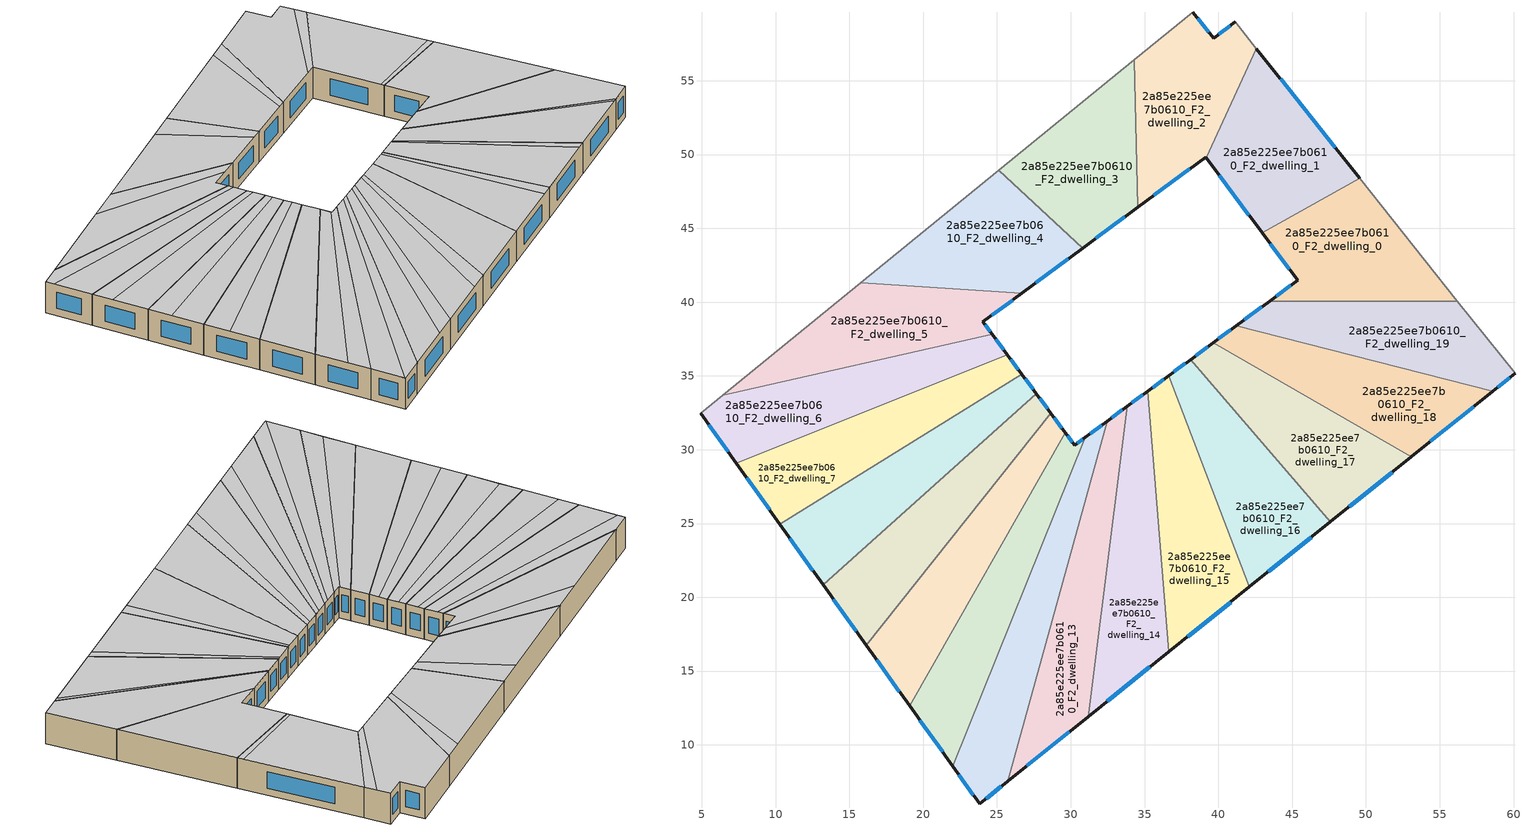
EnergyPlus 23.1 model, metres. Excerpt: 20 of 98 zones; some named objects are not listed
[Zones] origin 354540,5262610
2a85e225ee7b0610_F2_dwelling_0
 floor to 2a85e225ee7b0610_F1_dwelling_0 (EU_floor_Construction): 49.57,48.4 56.2,40.07 43.47,40.07 45.37,41.47 42.96,44.7 z6
 wall outside (EU_wall_Construction): 42.96,44.7 45.37,41.47 43.47,40.07 z6:9
 wall to 2a85e225ee7b0610_F2_dwelling_1 (EU_wall_Construction): 49.57,48.4 42.96,44.7 z6:9
 wall adiabatic (EU_wall_Construction): 56.2,40.07 49.57,48.4 z6:9
 wall to 2a85e225ee7b0610_F2_dwelling_19 (EU_wall_Construction): 43.47,40.07 56.2,40.07 z6:9
 window (EU_Window_Construction): 44.92,41.14 43.91,40.4 / 43.53,43.94 44.8,42.23 z6.7:8.3
 ceiling to 2a85e225ee7b0610_F3_dwelling_0 (EU_floor_Construction): 56.2,40.07 49.57,48.4 42.96,44.7 45.37,41.47 43.47,40.07 z9
2a85e225ee7b0610_F2_dwelling_1
 floor to 2a85e225ee7b0610_F1_dwelling_1 (EU_floor_Construction): 42.58,57.18 49.57,48.4 42.96,44.7 39.18,49.79 z6
 wall outside (EU_wall_Construction): 39.18,49.79 42.96,44.7 / 49.57,48.4 42.58,57.18 z6:9
 wall to 2a85e225ee7b0610_F2_dwelling_2 (EU_wall_Construction): 42.58,57.18 39.18,49.79 z6:9
 window (EU_Window_Construction): 40.07,48.59 42.07,45.9 / 47.92,50.47 44.22,55.12 z6.7:8.3
 ceiling to 2a85e225ee7b0610_F3_dwelling_1 (EU_floor_Construction): 49.2,48.86 42.58,57.18 39.18,49.79 42.77,44.96 z9
 ceiling to 2a85e225ee7b0610_F3_dwelling_0 (EU_floor_Construction): 49.57,48.4 49.2,48.86 42.77,44.96 42.96,44.7 z9
2a85e225ee7b0610_F2_dwelling_10
 floor to 2a85e225ee7b0610_F1_dwelling_10 (EU_floor_Construction): 28.66,32.46 29.63,31.16 19.08,12.64 16.15,16.74 z6
 wall outside (EU_wall_Construction): 29.63,31.16 28.66,32.46 / 16.15,16.74 19.08,12.64 z6:9
 wall to 2a85e225ee7b0610_F2_dwelling_11 (EU_wall_Construction): 19.08,12.64 29.63,31.16 z6:9
 wall to 2a85e225ee7b0610_F2_dwelling_9 (EU_wall_Construction): 28.66,32.46 16.15,16.74 z6:9
 window (EU_Window_Construction): 29.4,31.47 28.89,32.16 / 16.84,15.78 18.39,13.61 z6.7:8.3
 ceiling adiabatic (EU_roof_Construction): 19.08,12.64 29.63,31.16 28.66,32.46 16.15,16.74 z9
2a85e225ee7b0610_F2_dwelling_11
 floor to 2a85e225ee7b0610_F1_dwelling_11 (EU_floor_Construction): 30.98,30.83 21.99,8.56 19.08,12.64 29.63,31.16 30.27,30.3 z6
 wall outside (EU_wall_Construction): 30.98,30.83 30.27,30.3 29.63,31.16 / 19.08,12.64 21.99,8.56 z6:9
 wall to 2a85e225ee7b0610_F2_dwelling_12 (EU_wall_Construction): 21.99,8.56 30.98,30.83 z6:9
 window (EU_Window_Construction): 30.12,30.51 29.78,30.96 / 30.81,30.71 30.43,30.43 / 19.76,11.68 21.31,9.52 z6.7:8.3
 ceiling to 2a85e225ee7b0610_F3_dwelling_10 (EU_floor_Construction): 20.77,10.27 30.19,30.41 29.63,31.16 19.08,12.64 z9
 ceiling to 2a85e225ee7b0610_F3_dwelling_11 (EU_floor_Construction): 21.99,8.56 30.98,30.83 30.27,30.3 30.19,30.41 20.77,10.27 z9
2a85e225ee7b0610_F2_dwelling_12
 floor to 2a85e225ee7b0610_F1_dwelling_12 (EU_floor_Construction): 32.46,31.93 25.74,7.54 23.82,6 21.99,8.56 30.98,30.83 z6
 wall outside (EU_wall_Construction): 32.46,31.93 30.98,30.83 / 21.99,8.56 23.82,6 25.74,7.54 z6:9
 wall to 2a85e225ee7b0610_F2_dwelling_13 (EU_wall_Construction): 25.74,7.54 32.46,31.93 z6:9
 window (EU_Window_Construction): 32.12,31.67 31.33,31.09 / 24.27,6.36 25.29,7.18 / 22.42,7.96 23.39,6.6 z6.7:8.3
 ceiling to 2a85e225ee7b0610_F3_dwelling_11 (EU_floor_Construction): 23.78,6.06 31.98,31.57 30.98,30.83 21.99,8.56 z9
 ceiling to 2a85e225ee7b0610_F3_dwelling_12 (EU_floor_Construction): 25.74,7.54 32.46,31.93 31.98,31.57 23.78,6.06 23.82,6 z9
2a85e225ee7b0610_F2_dwelling_13
 floor to 2a85e225ee7b0610_F1_dwelling_13 (EU_floor_Construction): 33.81,32.93 31.19,11.92 25.74,7.54 32.46,31.93 z6
 wall outside (EU_wall_Construction): 33.81,32.93 32.46,31.93 / 25.74,7.54 31.19,11.92 z6:9
 wall to 2a85e225ee7b0610_F2_dwelling_14 (EU_wall_Construction): 31.19,11.92 33.81,32.93 z6:9
 window (EU_Window_Construction): 33.5,32.69 32.78,32.16 / 27.02,8.57 29.91,10.89 z6.7:8.3
 ceiling to 2a85e225ee7b0610_F3_dwelling_13 (EU_floor_Construction): 31.19,11.92 33.81,32.93 33.38,32.61 29.47,10.54 z9
 ceiling adiabatic (EU_roof_Construction): 29.47,10.54 33.38,32.61 33.81,32.93 32.46,31.93 25.74,7.54 z9
2a85e225ee7b0610_F2_dwelling_14
 floor to 2a85e225ee7b0610_F1_dwelling_14 (EU_floor_Construction): 35.21,33.96 36.64,16.31 31.19,11.92 33.81,32.93 z6
 wall outside (EU_wall_Construction): 35.21,33.96 33.81,32.93 / 31.19,11.92 36.64,16.31 z6:9
 wall to 2a85e225ee7b0610_F2_dwelling_15 (EU_wall_Construction): 36.64,16.31 35.21,33.96 z6:9
 window (EU_Window_Construction): 34.88,33.72 34.14,33.17 / 32.47,12.95 35.36,15.28 z6.7:8.3
 ceiling to 2a85e225ee7b0610_F3_dwelling_14 (EU_floor_Construction): 36.64,16.31 35.21,33.96 34.84,33.68 35.21,15.15 z9
 ceiling adiabatic (EU_roof_Construction): 35.21,15.15 34.84,33.68 33.81,32.93 31.19,11.92 z9
2a85e225ee7b0610_F2_dwelling_15
 floor to 2a85e225ee7b0610_F1_dwelling_15 (EU_floor_Construction): 36.64,35.02 42.11,20.7 36.64,16.31 35.21,33.96 z6
 wall outside (EU_wall_Construction): 36.64,35.02 35.21,33.96 / 36.64,16.31 42.11,20.7 z6:9
 wall to 2a85e225ee7b0610_F2_dwelling_16 (EU_wall_Construction): 42.11,20.7 36.64,35.02 z6:9
 window (EU_Window_Construction): 36.3,34.77 35.54,34.21 / 37.93,17.34 40.83,19.67 z6.7:8.3
 ceiling adiabatic (EU_roof_Construction): 42.11,20.7 36.64,35.02 35.21,33.96 36.64,16.31 z9
2a85e225ee7b0610_F2_dwelling_16
 floor to 2a85e225ee7b0610_F1_dwelling_16 (EU_floor_Construction): 38.11,36.11 47.59,25.11 42.11,20.7 36.64,35.02 z6
 wall outside (EU_wall_Construction): 38.11,36.11 36.64,35.02 / 42.11,20.7 47.59,25.11 z6:9
 wall to 2a85e225ee7b0610_F2_dwelling_17 (EU_wall_Construction): 47.59,25.11 38.11,36.11 z6:9
 window (EU_Window_Construction): 37.77,35.85 36.98,35.27 / 43.4,21.74 46.3,24.07 z6.7:8.3
 ceiling to 2a85e225ee7b0610_F3_dwelling_15 (EU_floor_Construction): 46.72,24.41 37.88,35.93 36.64,35.02 42.11,20.7 z9
 ceiling to 2a85e225ee7b0610_F3_dwelling_16 (EU_floor_Construction): 47.59,25.11 38.12,36.11 37.88,35.93 46.72,24.41 z9
2a85e225ee7b0610_F2_dwelling_17
 floor to 2a85e225ee7b0610_F1_dwelling_17 (EU_floor_Construction): 53.08,29.52 47.59,25.11 38.11,36.11 39.64,37.24 z6
 wall outside (EU_wall_Construction): 39.64,37.24 38.11,36.11 / 47.59,25.11 53.08,29.52 z6:9
 wall to 2a85e225ee7b0610_F2_dwelling_18 (EU_wall_Construction): 53.08,29.52 39.64,37.24 z6:9
 window (EU_Window_Construction): 39.28,36.97 38.47,36.37 / 48.88,26.15 51.79,28.49 z6.7:8.3
 ceiling to 2a85e225ee7b0610_F3_dwelling_16 (EU_floor_Construction): 52.5,29.06 39.48,37.12 38.12,36.11 47.59,25.11 z9
 ceiling to 2a85e225ee7b0610_F3_dwelling_17 (EU_floor_Construction): 53.08,29.52 39.64,37.24 39.48,37.12 52.5,29.06 z9
2a85e225ee7b0610_F2_dwelling_18
 floor to 2a85e225ee7b0610_F1_dwelling_18 (EU_floor_Construction): 58.58,33.95 53.08,29.52 39.64,37.24 41.21,38.4 z6
 wall outside (EU_wall_Construction): 41.21,38.4 39.64,37.24 / 53.08,29.52 58.58,33.95 z6:9
 wall to 2a85e225ee7b0610_F2_dwelling_19 (EU_wall_Construction): 58.58,33.95 41.21,38.4 z6:9
 window (EU_Window_Construction): 40.84,38.13 40.01,37.51 / 54.37,30.56 57.29,32.91 z6.7:8.3
 ceiling to 2a85e225ee7b0610_F3_dwelling_17 (EU_floor_Construction): 58.29,33.71 41.13,38.34 39.64,37.24 53.08,29.52 z9
 ceiling to 2a85e225ee7b0610_F3_dwelling_18 (EU_floor_Construction): 58.58,33.95 41.21,38.4 41.13,38.34 58.29,33.71 z9
2a85e225ee7b0610_F2_dwelling_19
 floor to 2a85e225ee7b0610_F1_dwelling_19 (EU_floor_Construction): 56.2,40.07 60.1,35.17 58.58,33.95 41.21,38.4 43.47,40.07 z6
 wall outside (EU_wall_Construction): 43.47,40.07 41.21,38.4 / 58.58,33.95 60.1,35.17 z6:9
 wall adiabatic (EU_wall_Construction): 60.1,35.17 56.2,40.07 z6:9
 window (EU_Window_Construction): 42.94,39.68 41.74,38.79 / 58.94,34.23 59.74,34.88 z6.7:8.3
 ceiling to 2a85e225ee7b0610_F3_dwelling_18 (EU_floor_Construction): 60.1,35.17 56.2,40.07 43.47,40.07 41.21,38.4 58.58,33.95 z9
2a85e225ee7b0610_F2_dwelling_2
 floor to 2a85e225ee7b0610_F1_dwelling_2 (EU_floor_Construction): 41.13,59 42.58,57.18 39.18,49.79 39.15,49.83 34.55,46.43 34.3,56.42 38.28,59.65 39.69,57.87 z6
 wall outside (EU_wall_Construction): 41.13,59 39.69,57.87 38.28,59.65 / 34.55,46.43 39.15,49.83 39.18,49.79 z6:9
 wall adiabatic (EU_wall_Construction): 42.58,57.18 41.13,59 / 38.28,59.65 34.3,56.42 z6:9
 wall to 2a85e225ee7b0610_F2_dwelling_3 (EU_wall_Construction): 34.3,56.42 34.55,46.43 z6:9
 window (EU_Window_Construction): 40.79,58.74 40.03,58.14 / 35.63,47.23 38.07,49.03 / 39.36,58.29 38.61,59.23 z6.7:8.3
 ceiling to 2a85e225ee7b0610_F3_dwelling_2 (EU_floor_Construction): 38.36,49.25 41.87,58.08 41.13,59 39.69,57.87 38.28,59.65 34.3,56.42 34.55,46.43 z9
 ceiling to 2a85e225ee7b0610_F3_dwelling_1 (EU_floor_Construction): 39.18,49.79 42.58,57.18 41.87,58.08 38.36,49.25 39.15,49.83 z9
2a85e225ee7b0610_F2_dwelling_3
 floor to 2a85e225ee7b0610_F1_dwelling_3 (EU_floor_Construction): 34.3,56.42 34.55,46.43 30.81,43.66 25.11,48.93 z6
 wall outside (EU_wall_Construction): 30.81,43.66 34.55,46.43 z6:9
 wall to 2a85e225ee7b0610_F2_dwelling_4 (EU_wall_Construction): 25.11,48.93 30.81,43.66 z6:9
 wall adiabatic (EU_wall_Construction): 34.3,56.42 25.11,48.93 z6:9
 window (EU_Window_Construction): 31.69,44.31 33.67,45.78 z6.7:8.3
 ceiling to 2a85e225ee7b0610_F3_dwelling_3 (EU_floor_Construction): 33.98,46.01 32.86,55.24 25.11,48.93 30.81,43.66 z9
 ceiling to 2a85e225ee7b0610_F3_dwelling_2 (EU_floor_Construction): 34.55,46.43 34.3,56.42 32.86,55.24 33.98,46.01 z9
2a85e225ee7b0610_F2_dwelling_4
 floor to 2a85e225ee7b0610_F1_dwelling_4 (EU_floor_Construction): 30.81,43.66 26.67,40.6 15.76,41.32 25.11,48.93 z6
 wall outside (EU_wall_Construction): 26.67,40.6 30.81,43.66 z6:9
 wall to 2a85e225ee7b0610_F2_dwelling_5 (EU_wall_Construction): 15.76,41.32 26.67,40.6 z6:9
 wall adiabatic (EU_wall_Construction): 25.11,48.93 15.76,41.32 z6:9
 window (EU_Window_Construction): 27.64,41.32 29.84,42.94 z6.7:8.3
 ceiling adiabatic (EU_roof_Construction): 29.98,43.05 23.16,47.34 15.76,41.32 26.67,40.6 z9
 ceiling to 2a85e225ee7b0610_F3_dwelling_3 (EU_floor_Construction): 30.81,43.66 25.11,48.93 23.16,47.34 29.98,43.05 z9
2a85e225ee7b0610_F2_dwelling_5
 floor to 2a85e225ee7b0610_F1_dwelling_5 (EU_floor_Construction): 26.67,40.6 24.05,38.66 24.68,37.81 6.41,33.7 15.76,41.32 z6
 wall outside (EU_wall_Construction): 24.68,37.81 24.05,38.66 26.67,40.6 z6:9
 wall to 2a85e225ee7b0610_F2_dwelling_6 (EU_wall_Construction): 6.41,33.7 24.68,37.81 z6:9
 wall adiabatic (EU_wall_Construction): 15.76,41.32 6.41,33.7 z6:9
 window (EU_Window_Construction): 24.66,39.11 26.05,40.14 / 24.53,38.01 24.19,38.46 z6.7:8.3
 ceiling to 2a85e225ee7b0610_F3_dwelling_5 (EU_floor_Construction): 24.68,37.81 24.05,38.66 25.5,39.73 13.27,39.29 6.41,33.7 z9
 ceiling to 2a85e225ee7b0610_F3_dwelling_4 (EU_floor_Construction): 25.5,39.73 26.67,40.6 15.76,41.32 13.27,39.29 z9
2a85e225ee7b0610_F2_dwelling_6
 floor to 2a85e225ee7b0610_F1_dwelling_6 (EU_floor_Construction): 24.68,37.81 25.69,36.44 7.35,29.07 4.91,32.48 6.41,33.7 z6
 wall outside (EU_wall_Construction): 25.69,36.44 24.68,37.81 / 4.91,32.48 7.35,29.07 z6:9
 wall to 2a85e225ee7b0610_F2_dwelling_7 (EU_wall_Construction): 7.35,29.07 25.69,36.44 z6:9
 wall adiabatic (EU_wall_Construction): 6.41,33.7 4.91,32.48 z6:9
 window (EU_Window_Construction): 25.45,36.76 24.91,37.49 / 5.48,31.68 6.78,29.87 z6.7:8.3
 ceiling to 2a85e225ee7b0610_F3_dwelling_6 (EU_floor_Construction): 25.69,36.44 25.01,37.36 5.34,31.88 7.35,29.07 z9
 ceiling to 2a85e225ee7b0610_F3_dwelling_5 (EU_floor_Construction): 25.01,37.36 24.68,37.81 6.41,33.7 4.91,32.48 5.34,31.88 z9
2a85e225ee7b0610_F2_dwelling_7
 floor to 2a85e225ee7b0610_F1_dwelling_7 (EU_floor_Construction): 25.69,36.44 26.69,35.11 10.28,24.96 7.35,29.07 z6
 wall outside (EU_wall_Construction): 26.69,35.11 25.69,36.44 / 7.35,29.07 10.28,24.96 z6:9
 wall to 2a85e225ee7b0610_F2_dwelling_8 (EU_wall_Construction): 10.28,24.96 26.69,35.11 z6:9
 window (EU_Window_Construction): 26.46,35.42 25.93,36.13 / 8.04,28.1 9.6,25.92 z6.7:8.3
 ceiling to 2a85e225ee7b0610_F3_dwelling_7 (EU_floor_Construction): 26.69,35.11 26.06,35.95 8.43,27.55 10.29,24.96 z9
 ceiling to 2a85e225ee7b0610_F3_dwelling_6 (EU_floor_Construction): 26.06,35.95 25.69,36.44 7.35,29.07 8.43,27.55 z9
2a85e225ee7b0610_F2_dwelling_8
 floor to 2a85e225ee7b0610_F1_dwelling_8 (EU_floor_Construction): 26.69,35.11 27.68,33.78 13.22,20.85 10.28,24.96 z6
 wall outside (EU_wall_Construction): 27.68,33.78 26.69,35.11 / 10.28,24.96 13.22,20.85 z6:9
 wall to 2a85e225ee7b0610_F2_dwelling_9 (EU_wall_Construction): 13.22,20.85 27.68,33.78 z6:9
 window (EU_Window_Construction): 27.44,34.09 26.92,34.8 / 10.97,23.99 12.53,21.81 z6.7:8.3
 ceiling adiabatic (EU_roof_Construction): 27.68,33.78 27.11,34.55 11.52,23.23 13.22,20.85 z9
 ceiling to 2a85e225ee7b0610_F3_dwelling_7 (EU_floor_Construction): 27.11,34.55 26.69,35.11 10.29,24.96 11.52,23.23 z9
2a85e225ee7b0610_F2_dwelling_9
 floor to 2a85e225ee7b0610_F1_dwelling_9 (EU_floor_Construction): 27.68,33.78 28.66,32.46 16.15,16.74 13.22,20.85 z6
 wall outside (EU_wall_Construction): 28.66,32.46 27.68,33.78 / 13.22,20.85 16.15,16.74 z6:9
 window (EU_Window_Construction): 28.43,32.77 27.91,33.47 / 13.91,19.88 15.46,17.71 z6.7:8.3
 ceiling to 2a85e225ee7b0610_F3_dwelling_9 (EU_floor_Construction): 16.15,16.74 28.66,32.46 28.14,33.16 14.61,18.9 z9
 ceiling adiabatic (EU_roof_Construction): 14.61,18.9 28.14,33.16 27.68,33.78 13.22,20.85 z9
[Building]
EU S2 Campaign: North Axis=0; Terrain=City; Solar Distribution=FullExterior
[Site:Location]
Budapest.Ferenc.Liszt.Intl.AP: Latitude=47.437; Longitude=19.256; Time Zone=1; Elevation=185
[SizingPeriod:WeatherFileDays]
AnnualSizingPeriod: Begin Month=1; Begin Day of Month=1; End Month=12; End Day of Month=31; Day of Week for Start Day=Monday; Use Weather File Daylight Saving Period=No; Use Weather File Rain and Snow Indicators=No
[MATERIAL]
EU_InternalMass_Material: Roughness=MediumRough; Thickness=0.1; Conductivity=1; Density=1800; Specific Heat=900; Thermal Absorptance=0.9; Solar Absorptance=0.7; Visible Absorptance=0.7
[MATERIAL:NOMASS] Roughness=MediumRough; Thermal Absorptance=0.9; Solar Absorptance=0.7; Visible Absorptance=0.7
Name | Thermal Resistance
EU_wall_NoMass | 0.832559
EU_roof_NoMass | 1.39638
EU_floor_NoMass | 0.872794
[WINDOWMATERIAL:SIMPLEGLAZINGSYSTEM]
EU_Window_SimpleGlazing: UFactor=2.79869; Solar Heat Gain Coefficient=0.75; Visible Transmittance=0.75
[CONSTRUCTION]
EU_wall_Construction: EU_wall_NoMass
EU_roof_Construction: EU_roof_NoMass
EU_floor_Construction: EU_floor_NoMass
EU_Window_Construction: EU_Window_SimpleGlazing
EU_InternalMass_Construction: EU_InternalMass_Material
[ZONE] Type=1; Multiplier=1; Ceiling Height=autocalculate; Floor Area=autocalculate; Part of Total Floor Area=Yes
Name | Volume
2a85e225ee7b0610_F2_dwelling_0 | 193.663
2a85e225ee7b0610_F2_dwelling_1 | 193.676
2a85e225ee7b0610_F2_dwelling_10 | 193.689
2a85e225ee7b0610_F2_dwelling_11 | 193.651
2a85e225ee7b0610_F2_dwelling_12; 2a85e225ee7b0610_F2_dwelling_7 | 193.711
2a85e225ee7b0610_F2_dwelling_13 | 193.652
2a85e225ee7b0610_F2_dwelling_14; 2a85e225ee7b0610_F2_dwelling_2; 2a85e225ee7b0610_F2_dwelling_4; 2a85e225ee7b0610_F2_dwelling_8 | 193.7
2a85e225ee7b0610_F2_dwelling_15 | 193.641
2a85e225ee7b0610_F2_dwelling_16 | 193.708
2a85e225ee7b0610_F2_dwelling_17 | 193.675
2a85e225ee7b0610_F2_dwelling_18 | 193.703
2a85e225ee7b0610_F2_dwelling_19 | 193.657
2a85e225ee7b0610_F2_dwelling_3 | 193.674
2a85e225ee7b0610_F2_dwelling_5 | 193.686
2a85e225ee7b0610_F2_dwelling_6 | 193.647
2a85e225ee7b0610_F2_dwelling_9 | 193.639
[INTERNALMASS] Construction=EU_InternalMass_Construction
Name | Zone or ZoneList | Surface Area
2a85e225ee7b0610_F2_dwelling_0_EU_InternalMass | 2a85e225ee7b0610_F2_dwelling_0 | 64.5542
2a85e225ee7b0610_F2_dwelling_1_EU_InternalMass | 2a85e225ee7b0610_F2_dwelling_1 | 64.5587
2a85e225ee7b0610_F2_dwelling_2_EU_InternalMass | 2a85e225ee7b0610_F2_dwelling_2 | 64.5666
2a85e225ee7b0610_F2_dwelling_3_EU_InternalMass | 2a85e225ee7b0610_F2_dwelling_3 | 64.558
2a85e225ee7b0610_F2_dwelling_4_EU_InternalMass | 2a85e225ee7b0610_F2_dwelling_4 | 64.5666
2a85e225ee7b0610_F2_dwelling_5_EU_InternalMass | 2a85e225ee7b0610_F2_dwelling_5 | 64.562
2a85e225ee7b0610_F2_dwelling_6_EU_InternalMass | 2a85e225ee7b0610_F2_dwelling_6 | 64.5489
2a85e225ee7b0610_F2_dwelling_7_EU_InternalMass | 2a85e225ee7b0610_F2_dwelling_7 | 64.5702
2a85e225ee7b0610_F2_dwelling_8_EU_InternalMass | 2a85e225ee7b0610_F2_dwelling_8 | 64.5666
2a85e225ee7b0610_F2_dwelling_9_EU_InternalMass | 2a85e225ee7b0610_F2_dwelling_9 | 64.5463
2a85e225ee7b0610_F2_dwelling_10_EU_InternalMass | 2a85e225ee7b0610_F2_dwelling_10 | 64.5628
2a85e225ee7b0610_F2_dwelling_11_EU_InternalMass | 2a85e225ee7b0610_F2_dwelling_11 | 64.5502
2a85e225ee7b0610_F2_dwelling_12_EU_InternalMass | 2a85e225ee7b0610_F2_dwelling_12 | 64.5703
2a85e225ee7b0610_F2_dwelling_13_EU_InternalMass | 2a85e225ee7b0610_F2_dwelling_13 | 64.5506
2a85e225ee7b0610_F2_dwelling_14_EU_InternalMass | 2a85e225ee7b0610_F2_dwelling_14 | 64.5664
2a85e225ee7b0610_F2_dwelling_15_EU_InternalMass | 2a85e225ee7b0610_F2_dwelling_15 | 64.5469
2a85e225ee7b0610_F2_dwelling_16_EU_InternalMass | 2a85e225ee7b0610_F2_dwelling_16 | 64.5693
2a85e225ee7b0610_F2_dwelling_17_EU_InternalMass | 2a85e225ee7b0610_F2_dwelling_17 | 64.5584
2a85e225ee7b0610_F2_dwelling_18_EU_InternalMass | 2a85e225ee7b0610_F2_dwelling_18 | 64.5677
2a85e225ee7b0610_F2_dwelling_19_EU_InternalMass | 2a85e225ee7b0610_F2_dwelling_19 | 64.5523
[OTHEREQUIPMENT] Fuel Type=Electricity; Design Level Calculation Method=Watts/Area; Power per Zone Floor Area=1; Fraction Latent=0; Fraction Radiant=0; Fraction Lost=0; Carbon Dioxide Generation Rate=0; EndUse Subcategory=EU_Step8_InternalGains
Name | Zone or ZoneList or Space or SpaceList | Schedule
EU_Step8_InternalGain_2a85e225ee7b0610_F2_dwelling_0_f000 | 2a85e225ee7b0610_F2_dwelling_0 | EU_Step8_GainSchedule_2a85e225ee7b0610_F2_dwelling_0_f000
EU_Step8_InternalGain_2a85e225ee7b0610_F2_dwelling_1_f000 | 2a85e225ee7b0610_F2_dwelling_1 | EU_Step8_GainSchedule_2a85e225ee7b0610_F2_dwelling_1_f000
EU_Step8_InternalGain_2a85e225ee7b0610_F2_dwelling_2_f000 | 2a85e225ee7b0610_F2_dwelling_2 | EU_Step8_GainSchedule_2a85e225ee7b0610_F2_dwelling_2_f000
EU_Step8_InternalGain_2a85e225ee7b0610_F2_dwelling_3_f000 | 2a85e225ee7b0610_F2_dwelling_3 | EU_Step8_GainSchedule_2a85e225ee7b0610_F2_dwelling_3_f000
EU_Step8_InternalGain_2a85e225ee7b0610_F2_dwelling_4_f000 | 2a85e225ee7b0610_F2_dwelling_4 | EU_Step8_GainSchedule_2a85e225ee7b0610_F2_dwelling_4_f000
EU_Step8_InternalGain_2a85e225ee7b0610_F2_dwelling_5_f000 | 2a85e225ee7b0610_F2_dwelling_5 | EU_Step8_GainSchedule_2a85e225ee7b0610_F2_dwelling_5_f000
EU_Step8_InternalGain_2a85e225ee7b0610_F2_dwelling_6_f000 | 2a85e225ee7b0610_F2_dwelling_6 | EU_Step8_GainSchedule_2a85e225ee7b0610_F2_dwelling_6_f000
EU_Step8_InternalGain_2a85e225ee7b0610_F2_dwelling_7_f000 | 2a85e225ee7b0610_F2_dwelling_7 | EU_Step8_GainSchedule_2a85e225ee7b0610_F2_dwelling_7_f000
EU_Step8_InternalGain_2a85e225ee7b0610_F2_dwelling_8_f000 | 2a85e225ee7b0610_F2_dwelling_8 | EU_Step8_GainSchedule_2a85e225ee7b0610_F2_dwelling_8_f000
EU_Step8_InternalGain_2a85e225ee7b0610_F2_dwelling_9_f000 | 2a85e225ee7b0610_F2_dwelling_9 | EU_Step8_GainSchedule_2a85e225ee7b0610_F2_dwelling_9_f000
EU_Step8_InternalGain_2a85e225ee7b0610_F2_dwelling_10_f000 | 2a85e225ee7b0610_F2_dwelling_10 | EU_Step8_GainSchedule_2a85e225ee7b0610_F2_dwelling_10_f000
EU_Step8_InternalGain_2a85e225ee7b0610_F2_dwelling_11_f000 | 2a85e225ee7b0610_F2_dwelling_11 | EU_Step8_GainSchedule_2a85e225ee7b0610_F2_dwelling_11_f000
EU_Step8_InternalGain_2a85e225ee7b0610_F2_dwelling_12_f000 | 2a85e225ee7b0610_F2_dwelling_12 | EU_Step8_GainSchedule_2a85e225ee7b0610_F2_dwelling_12_f000
EU_Step8_InternalGain_2a85e225ee7b0610_F2_dwelling_13_f000 | 2a85e225ee7b0610_F2_dwelling_13 | EU_Step8_GainSchedule_2a85e225ee7b0610_F2_dwelling_13_f000
EU_Step8_InternalGain_2a85e225ee7b0610_F2_dwelling_14_f000 | 2a85e225ee7b0610_F2_dwelling_14 | EU_Step8_GainSchedule_2a85e225ee7b0610_F2_dwelling_14_f000
EU_Step8_InternalGain_2a85e225ee7b0610_F2_dwelling_15_f000 | 2a85e225ee7b0610_F2_dwelling_15 | EU_Step8_GainSchedule_2a85e225ee7b0610_F2_dwelling_15_f000
EU_Step8_InternalGain_2a85e225ee7b0610_F2_dwelling_16_f000 | 2a85e225ee7b0610_F2_dwelling_16 | EU_Step8_GainSchedule_2a85e225ee7b0610_F2_dwelling_16_f000
EU_Step8_InternalGain_2a85e225ee7b0610_F2_dwelling_17_f000 | 2a85e225ee7b0610_F2_dwelling_17 | EU_Step8_GainSchedule_2a85e225ee7b0610_F2_dwelling_17_f000
EU_Step8_InternalGain_2a85e225ee7b0610_F2_dwelling_18_f000 | 2a85e225ee7b0610_F2_dwelling_18 | EU_Step8_GainSchedule_2a85e225ee7b0610_F2_dwelling_18_f000
EU_Step8_InternalGain_2a85e225ee7b0610_F2_dwelling_19_f000 | 2a85e225ee7b0610_F2_dwelling_19 | EU_Step8_GainSchedule_2a85e225ee7b0610_F2_dwelling_19_f000
[ZONEVENTILATION:DESIGNFLOWRATE] Schedule=EU_AlwaysOn; Design Flow Rate Calculation Method=AirChanges/Hour; Air Changes per Hour=0.475469; Ventilation Type=Natural; Fan Pressure Rise=0; Fan Total Efficiency=1; Constant Term Coefficient=1; Temperature Term Coefficient=0; Velocity Term Coefficient=0; Velocity Squared Term Coefficient=0; Minimum Indoor Temperature=-100; Maximum Indoor Temperature=100; Delta Temperature=-100; Minimum Outdoor Temperature=-100; Maximum Outdoor Temperature=100; Maximum Wind Speed=40
Name | Zone or ZoneList or Space or SpaceList
EU_ConstantAir_2a85e225ee7b0610_F2_dwelling_0 | 2a85e225ee7b0610_F2_dwelling_0
EU_ConstantAir_2a85e225ee7b0610_F2_dwelling_1 | 2a85e225ee7b0610_F2_dwelling_1
EU_ConstantAir_2a85e225ee7b0610_F2_dwelling_2 | 2a85e225ee7b0610_F2_dwelling_2
EU_ConstantAir_2a85e225ee7b0610_F2_dwelling_3 | 2a85e225ee7b0610_F2_dwelling_3
EU_ConstantAir_2a85e225ee7b0610_F2_dwelling_4 | 2a85e225ee7b0610_F2_dwelling_4
EU_ConstantAir_2a85e225ee7b0610_F2_dwelling_5 | 2a85e225ee7b0610_F2_dwelling_5
EU_ConstantAir_2a85e225ee7b0610_F2_dwelling_6 | 2a85e225ee7b0610_F2_dwelling_6
EU_ConstantAir_2a85e225ee7b0610_F2_dwelling_7 | 2a85e225ee7b0610_F2_dwelling_7
EU_ConstantAir_2a85e225ee7b0610_F2_dwelling_8 | 2a85e225ee7b0610_F2_dwelling_8
EU_ConstantAir_2a85e225ee7b0610_F2_dwelling_9 | 2a85e225ee7b0610_F2_dwelling_9
EU_ConstantAir_2a85e225ee7b0610_F2_dwelling_10 | 2a85e225ee7b0610_F2_dwelling_10
EU_ConstantAir_2a85e225ee7b0610_F2_dwelling_11 | 2a85e225ee7b0610_F2_dwelling_11
EU_ConstantAir_2a85e225ee7b0610_F2_dwelling_12 | 2a85e225ee7b0610_F2_dwelling_12
EU_ConstantAir_2a85e225ee7b0610_F2_dwelling_13 | 2a85e225ee7b0610_F2_dwelling_13
EU_ConstantAir_2a85e225ee7b0610_F2_dwelling_14 | 2a85e225ee7b0610_F2_dwelling_14
EU_ConstantAir_2a85e225ee7b0610_F2_dwelling_15 | 2a85e225ee7b0610_F2_dwelling_15
EU_ConstantAir_2a85e225ee7b0610_F2_dwelling_16 | 2a85e225ee7b0610_F2_dwelling_16
EU_ConstantAir_2a85e225ee7b0610_F2_dwelling_17 | 2a85e225ee7b0610_F2_dwelling_17
EU_ConstantAir_2a85e225ee7b0610_F2_dwelling_18 | 2a85e225ee7b0610_F2_dwelling_18
EU_ConstantAir_2a85e225ee7b0610_F2_dwelling_19 | 2a85e225ee7b0610_F2_dwelling_19
[HVACTEMPLATE:ZONE:IDEALLOADSAIRSYSTEM] System Availability Schedule=EU_AlwaysOn; Maximum Heating Supply Air Temperature=50; Minimum Cooling Supply Air Temperature=13; Maximum Heating Supply Air Humidity Ratio=0.0156; Minimum Cooling Supply Air Humidity Ratio=0.0077; Heating Limit=NoLimit; Cooling Limit=NoLimit; Heating Availability Schedule=EU_AlwaysOn; Cooling Availability Schedule=EU_CoolingOff; Dehumidification Control Type=ConstantSensibleHeatRatio; Cooling Sensible Heat Ratio=0.7; Dehumidification Setpoint=60; Humidification Control Type=None; Humidification Setpoint=30; Outdoor Air Method=None; Outdoor Air Flow Rate per Person=0.00944; Outdoor Air Flow Rate per Zone Floor Area=0; Outdoor Air Flow Rate per Zone=0; Demand Controlled Ventilation Type=None; Outdoor Air Economizer Type=NoEconomizer; Heat Recovery Type=None; Sensible Heat Recovery Effectiveness=0.7; Latent Heat Recovery Effectiveness=0.65
Name | Template Thermostat
2a85e225ee7b0610_F2_dwelling_0 | EU_HeatOnly_2a85e225ee7b0610_F2_dwelling_0
2a85e225ee7b0610_F2_dwelling_1 | EU_HeatOnly_2a85e225ee7b0610_F2_dwelling_1
2a85e225ee7b0610_F2_dwelling_2 | EU_HeatOnly_2a85e225ee7b0610_F2_dwelling_2
2a85e225ee7b0610_F2_dwelling_3 | EU_HeatOnly_2a85e225ee7b0610_F2_dwelling_3
2a85e225ee7b0610_F2_dwelling_4 | EU_HeatOnly_2a85e225ee7b0610_F2_dwelling_4
2a85e225ee7b0610_F2_dwelling_5 | EU_HeatOnly_2a85e225ee7b0610_F2_dwelling_5
2a85e225ee7b0610_F2_dwelling_6 | EU_HeatOnly_2a85e225ee7b0610_F2_dwelling_6
2a85e225ee7b0610_F2_dwelling_7 | EU_HeatOnly_2a85e225ee7b0610_F2_dwelling_7
2a85e225ee7b0610_F2_dwelling_8 | EU_HeatOnly_2a85e225ee7b0610_F2_dwelling_8
2a85e225ee7b0610_F2_dwelling_9 | EU_HeatOnly_2a85e225ee7b0610_F2_dwelling_9
2a85e225ee7b0610_F2_dwelling_10 | EU_HeatOnly_2a85e225ee7b0610_F2_dwelling_10
2a85e225ee7b0610_F2_dwelling_11 | EU_HeatOnly_2a85e225ee7b0610_F2_dwelling_11
2a85e225ee7b0610_F2_dwelling_12 | EU_HeatOnly_2a85e225ee7b0610_F2_dwelling_12
2a85e225ee7b0610_F2_dwelling_13 | EU_HeatOnly_2a85e225ee7b0610_F2_dwelling_13
2a85e225ee7b0610_F2_dwelling_14 | EU_HeatOnly_2a85e225ee7b0610_F2_dwelling_14
2a85e225ee7b0610_F2_dwelling_15 | EU_HeatOnly_2a85e225ee7b0610_F2_dwelling_15
2a85e225ee7b0610_F2_dwelling_16 | EU_HeatOnly_2a85e225ee7b0610_F2_dwelling_16
2a85e225ee7b0610_F2_dwelling_17 | EU_HeatOnly_2a85e225ee7b0610_F2_dwelling_17
2a85e225ee7b0610_F2_dwelling_18 | EU_HeatOnly_2a85e225ee7b0610_F2_dwelling_18
2a85e225ee7b0610_F2_dwelling_19 | EU_HeatOnly_2a85e225ee7b0610_F2_dwelling_19
[SIZING:ZONE] Zone Cooling Design Supply Air Temperature Input Method=SupplyAirTemperature; Zone Cooling Design Supply Air Temperature=13; Zone Heating Design Supply Air Temperature Input Method=SupplyAirTemperature; Zone Heating Design Supply Air Temperature=50; Zone Cooling Design Supply Air Humidity Ratio=0.008; Zone Heating Design Supply Air Humidity Ratio=0.008; Cooling Design Air Flow Method=DesignDay; Cooling Design Air Flow Rate=0; Cooling Minimum Air Flow per Zone Floor Area=0.000762; Cooling Minimum Air Flow=0; Cooling Minimum Air Flow Fraction=0.2; Heating Design Air Flow Method=DesignDay; Heating Design Air Flow Rate=0; Heating Maximum Air Flow per Zone Floor Area=0.002032; Heating Maximum Air Flow=0.141576; Heating Maximum Air Flow Fraction=0.3; Account for Dedicated Outdoor Air System=No; Dedicated Outdoor Air System Control Strategy=NeutralSupplyAir; Dedicated Outdoor Air Low Setpoint Temperature for Design=autosize; Dedicated Outdoor Air High Setpoint Temperature for Design=autosize; Zone Load Sizing Method=Sensible Load Only No Latent Load; Zone Latent Cooling Design Supply Air Humidity Ratio Input Method=HumidityRatioDifference; Zone Cooling Design Supply Air Humidity Ratio Difference=0.005; Zone Latent Heating Design Supply Air Humidity Ratio Input Method=HumidityRatioDifference; Zone Humidification Design Supply Air Humidity Ratio Difference=0.005
2a85e225ee7b0610_F2_dwelling_0; 2a85e225ee7b0610_F2_dwelling_1; 2a85e225ee7b0610_F2_dwelling_2; 2a85e225ee7b0610_F2_dwelling_3; 2a85e225ee7b0610_F2_dwelling_4; 2a85e225ee7b0610_F2_dwelling_5; 2a85e225ee7b0610_F2_dwelling_6; 2a85e225ee7b0610_F2_dwelling_7; 2a85e225ee7b0610_F2_dwelling_8; 2a85e225ee7b0610_F2_dwelling_9; 2a85e225ee7b0610_F2_dwelling_10; 2a85e225ee7b0610_F2_dwelling_11; 2a85e225ee7b0610_F2_dwelling_12; 2a85e225ee7b0610_F2_dwelling_13; 2a85e225ee7b0610_F2_dwelling_14; 2a85e225ee7b0610_F2_dwelling_15; 2a85e225ee7b0610_F2_dwelling_16; 2a85e225ee7b0610_F2_dwelling_17; 2a85e225ee7b0610_F2_dwelling_18; 2a85e225ee7b0610_F2_dwelling_19
[SCHEDULE:CONSTANT]
Name | Hourly Value
EU_AlwaysOn | 1
EU_CoolingOff | 0
[SCHEDULE:FILE] Column Number=1; Rows to Skip at Top=0; Number of Hours of Data=8760; Column Separator=Comma; Interpolate to Timestep=No; Minutes per Item=60; Adjust Schedule for Daylight Savings=Yes
Name | File
EU_Step8_GainSchedule_2a85e225ee7b0610_F2_dwelling_0_f000 | ../../schedules/2a85e225ee7b0610/2a85e225ee7b0610_F2_dwelling_0_f000_gain.csv
EU_Step8_GainSchedule_2a85e225ee7b0610_F2_dwelling_1_f000 | ../../schedules/2a85e225ee7b0610/2a85e225ee7b0610_F2_dwelling_1_f000_gain.csv
EU_Step8_GainSchedule_2a85e225ee7b0610_F2_dwelling_2_f000 | ../../schedules/2a85e225ee7b0610/2a85e225ee7b0610_F2_dwelling_2_f000_gain.csv
EU_Step8_GainSchedule_2a85e225ee7b0610_F2_dwelling_3_f000 | ../../schedules/2a85e225ee7b0610/2a85e225ee7b0610_F2_dwelling_3_f000_gain.csv
EU_Step8_GainSchedule_2a85e225ee7b0610_F2_dwelling_4_f000 | ../../schedules/2a85e225ee7b0610/2a85e225ee7b0610_F2_dwelling_4_f000_gain.csv
EU_Step8_GainSchedule_2a85e225ee7b0610_F2_dwelling_5_f000 | ../../schedules/2a85e225ee7b0610/2a85e225ee7b0610_F2_dwelling_5_f000_gain.csv
EU_Step8_GainSchedule_2a85e225ee7b0610_F2_dwelling_6_f000 | ../../schedules/2a85e225ee7b0610/2a85e225ee7b0610_F2_dwelling_6_f000_gain.csv
EU_Step8_GainSchedule_2a85e225ee7b0610_F2_dwelling_7_f000 | ../../schedules/2a85e225ee7b0610/2a85e225ee7b0610_F2_dwelling_7_f000_gain.csv
EU_Step8_GainSchedule_2a85e225ee7b0610_F2_dwelling_8_f000 | ../../schedules/2a85e225ee7b0610/2a85e225ee7b0610_F2_dwelling_8_f000_gain.csv
EU_Step8_GainSchedule_2a85e225ee7b0610_F2_dwelling_9_f000 | ../../schedules/2a85e225ee7b0610/2a85e225ee7b0610_F2_dwelling_9_f000_gain.csv
EU_Step8_GainSchedule_2a85e225ee7b0610_F2_dwelling_10_f000 | ../../schedules/2a85e225ee7b0610/2a85e225ee7b0610_F2_dwelling_10_f000_gain.csv
EU_Step8_GainSchedule_2a85e225ee7b0610_F2_dwelling_11_f000 | ../../schedules/2a85e225ee7b0610/2a85e225ee7b0610_F2_dwelling_11_f000_gain.csv
EU_Step8_GainSchedule_2a85e225ee7b0610_F2_dwelling_12_f000 | ../../schedules/2a85e225ee7b0610/2a85e225ee7b0610_F2_dwelling_12_f000_gain.csv
EU_Step8_GainSchedule_2a85e225ee7b0610_F2_dwelling_13_f000 | ../../schedules/2a85e225ee7b0610/2a85e225ee7b0610_F2_dwelling_13_f000_gain.csv
EU_Step8_GainSchedule_2a85e225ee7b0610_F2_dwelling_14_f000 | ../../schedules/2a85e225ee7b0610/2a85e225ee7b0610_F2_dwelling_14_f000_gain.csv
EU_Step8_GainSchedule_2a85e225ee7b0610_F2_dwelling_15_f000 | ../../schedules/2a85e225ee7b0610/2a85e225ee7b0610_F2_dwelling_15_f000_gain.csv
EU_Step8_GainSchedule_2a85e225ee7b0610_F2_dwelling_16_f000 | ../../schedules/2a85e225ee7b0610/2a85e225ee7b0610_F2_dwelling_16_f000_gain.csv
EU_Step8_GainSchedule_2a85e225ee7b0610_F2_dwelling_17_f000 | ../../schedules/2a85e225ee7b0610/2a85e225ee7b0610_F2_dwelling_17_f000_gain.csv
EU_Step8_GainSchedule_2a85e225ee7b0610_F2_dwelling_18_f000 | ../../schedules/2a85e225ee7b0610/2a85e225ee7b0610_F2_dwelling_18_f000_gain.csv
EU_Step8_GainSchedule_2a85e225ee7b0610_F2_dwelling_19_f000 | ../../schedules/2a85e225ee7b0610/2a85e225ee7b0610_F2_dwelling_19_f000_gain.csv
